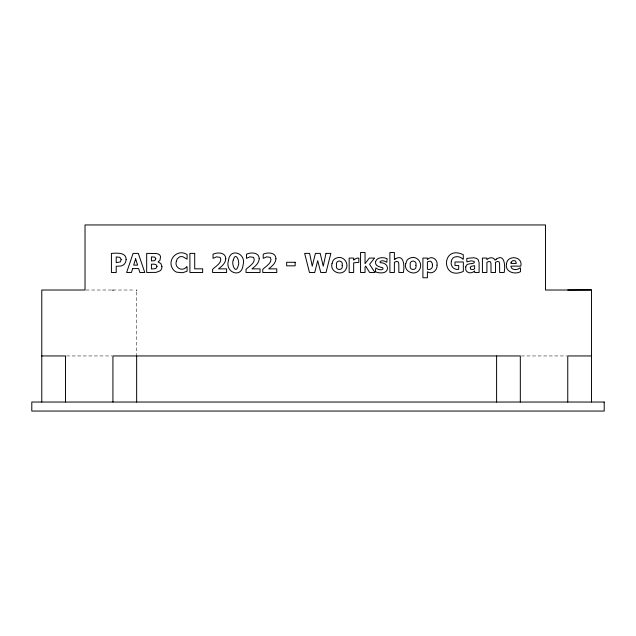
<?xml version="1.0" encoding="UTF-8"?>
<svg xmlns="http://www.w3.org/2000/svg" width="636" height="636" viewBox="0 0 636 636"><rect width="100%" height="100%" fill="white"/><g stroke="black" fill="none" stroke-linecap="round" stroke-linejoin="round"><path stroke-width="0.48" stroke-dasharray="3.18 2.39" d="M86.019 290.016L111.833 290.016M112.818 290.016L134.665 290.016M66.486 355.945L111.944 355.945M521.305 355.945L566.771 355.945M136.653 291.98L136.653 354.968"/><path stroke-width="0.95" d="M591.472 290.016L545.489 290.016L545.489 224.945L85.025 224.945L85.025 290.016L41.777 290.016L41.777 402.039M41.777 355.945L65.5 355.945L65.5 402.039M591.472 355.945L567.757 355.945L567.757 402.039M591.472 402.039L591.472 289.857L567.757 290.016M520.32 402.039L520.32 355.945L112.93 355.945L112.93 402.039M496.605 355.945L496.605 402.039M136.653 290.016L136.653 290.644M136.653 355.945L136.653 402.039M112.93 290.016L112.93 290.644M228.475 260.577C224.516 272.534 241.799 278.854 242.992 265.244C246.895 253.335 229.755 247.046 228.475 260.577M233.333 259.917C231.083 263.932 235.845 274.983 238.142 265.92C240.392 261.905 235.638 250.918 233.333 259.917M437.027 265.077C437.679 270.157 432.059 274.99 427.4 271.755L427.4 277.757L422.916 277.757L422.916 258.073L427.4 258.073L427.4 259.575C431.518 254.917 438.14 259.591 437.027 265.077M176.323 261.38C174.2 267.843 182.651 272.2 186.65 266.715L187.087 266.715L187.087 271.206L182.763 272.709L176.752 272.2A8.117 8.117 0 0 1 172.682 268.821C166.688 259.536 177.881 248.326 187.087 254.599L187.087 259.154L183.065 256.872A5.35 5.35 0 0 0 179.487 256.912L177.19 258.908L176.323 261.38M332.032 263.582C329.535 271.651 341.405 276.533 345.69 269.759C349.697 263.527 343.353 254.893 336.213 258.137A6.217 6.217 0 0 0 333.01 260.768L332.032 263.582M405.776 263.582C403.28 271.651 415.149 276.533 419.434 269.759C423.441 263.527 417.097 254.893 409.958 258.137A6.217 6.217 0 0 0 406.754 260.768L405.776 263.582M451.337 261.364C450.081 265.928 454.032 270.364 458.699 269.306L458.699 265.562L454.994 265.562L454.994 261.984L463.342 261.984L463.342 271.381C440.812 281.637 441.034 244.121 463.27 254.702L463.27 259.178L462.833 259.178C459.653 255.402 451.981 255.624 451.337 261.364M506.542 263.686C504.587 271.723 514.611 274.998 520.494 271.667L520.494 267.963L520.017 267.963C517.426 270.228 511.161 270.602 510.915 266.126L520.749 266.126C523.42 256.475 507.544 254.44 506.542 263.686M126.127 259.409L125.697 261.945L124.481 263.964A7.131 7.131 0 0 1 120.594 266.063L116.221 266.23L116.221 272.478L111.427 272.478L111.427 253.382C116.197 253.192 126.182 251.896 126.127 259.409M342.176 265.307C343.639 270.872 335.061 270.856 336.508 265.307C335.061 259.631 343.631 259.671 342.176 265.307M415.92 265.307C417.383 270.872 408.805 270.856 410.26 265.307C408.805 259.631 417.375 259.671 415.92 265.307M161.941 266.627L161.806 267.963A5.096 5.096 0 0 1 159.946 270.912L156.122 272.383L146.67 272.478L146.67 253.382L156.599 253.541L158.626 254.217A3.673 3.673 0 0 1 160.542 256.682L159.97 260.307L158.038 262.008L160.876 263.527L161.941 266.627M432.44 265.164C432.989 268.138 430.119 270.451 427.4 269.179L427.4 261.937L429.769 261.165L430.962 261.404L432.281 263.352L432.44 265.164M465.783 266.897L465.703 269.274A4.269 4.269 0 0 0 466.888 271.58C469.026 273.695 472.691 272.979 474.639 270.952L474.639 272.478L479.107 272.478L479.107 262.676L478.145 259.599L476.428 258.359L473.717 257.739L466.832 258.383L466.832 261.857L471.149 260.832L473.788 261.285L474.448 261.929C474.488 264.966 466.14 262.072 465.783 266.897M157.005 266.54L155.741 268.599L151.44 268.972L151.44 264.194C153.363 264.194 157.028 263.654 157.005 266.54M375.59 261.499C374.54 266.007 379.66 266.969 382.856 267.804L383.007 269.115C380.781 270.61 377.728 269.402 375.789 267.923L375.415 271.715A12.648 12.648 0 0 0 380.765 272.876C390.178 273.472 389.343 262.493 380.376 262.74A0.954 0.954 0 0 1 380.209 261.476C382.164 259.973 384.963 261.07 386.768 262.342L387.125 258.701C383.421 257.063 377.196 256.96 375.59 261.499M225.78 258.78C225.645 263.28 221.718 266.269 218.53 268.869L226.615 268.869L226.615 272.478L212.591 272.478L212.591 269.362C215.485 266.333 222.998 262.509 220.143 257.373L216.542 256.841L213.052 258.367L213.052 254.201C217.409 252.071 225.883 252.269 225.78 258.78M259.226 258.78C259.091 263.28 255.163 266.269 251.967 268.869L260.06 268.869L260.06 272.478L246.029 272.478L246.029 269.362C248.93 266.333 256.443 262.509 253.581 257.373L249.988 256.841L246.49 258.367L246.49 254.201C250.846 252.071 259.329 252.269 259.226 258.78M275.945 258.78C275.809 263.28 271.882 266.269 268.686 268.869L276.779 268.869L276.779 272.478L262.755 272.478L262.755 269.362C265.649 266.333 273.162 262.509 270.308 257.373L266.707 256.841L263.217 258.367L263.217 254.201C267.565 252.071 276.048 252.269 275.945 258.78M121.198 259.52L120.363 261.897L116.221 262.668L116.221 256.944L119.894 257.334L121.198 259.52M470.25 267.351L470.712 269.362L473.526 269.473L474.639 268.718L474.639 265.713L471.411 266.245L470.25 267.351M155.796 258.78L154.786 260.625L151.44 260.919L151.44 256.88L154.818 257.127L155.796 258.78M511.145 262.215L510.907 263.423L516.329 263.423L515.669 261.253L514.882 260.696L512.6 260.704L511.145 262.215M326.006 253.382L323.239 266.19L320.202 253.382L315.44 253.382L312.236 266.19L309.605 253.382L304.636 253.382L309.47 272.478L314.725 272.478L317.698 260.665L320.767 272.478L326.022 272.478L330.855 253.382L326.006 253.382M132.638 268.575L131.445 272.478L126.636 272.478L133.083 253.382L138.314 253.382L144.769 272.478L139.833 272.478L138.64 268.575L132.638 268.575M135.635 258.82L133.687 265.117L137.591 265.117L135.635 258.82M365.732 266.206L365.04 267.144L365.04 272.478L360.556 272.478L360.556 252.524L365.04 252.524L365.04 263.702L369.301 258.073L374.596 258.073L369.556 264.282L374.97 272.478L369.635 272.478L365.732 266.206M496.287 259.114L495.031 260.18C493.679 256.793 488.989 257.206 486.914 259.663L486.914 258.073L482.422 258.073L482.422 272.478L486.914 272.478L486.914 262.27L489.012 261.412L490.491 261.897L490.968 263.495L491.016 272.478L495.531 272.478L495.531 262.27L497.63 261.412L499.117 261.897L499.594 263.487L499.634 272.478L504.149 272.478C505.294 267.764 505.199 252.85 496.287 259.114M354.506 259.424L353.656 260.14L353.656 258.073L349.164 258.073L349.164 272.478L353.656 272.478L353.656 262.835L358.839 262.318L358.839 258.073L356.637 258.232L354.506 259.424M395.473 258.828L394.384 259.663L394.384 252.524L389.892 252.524L389.892 272.478L394.384 272.478L394.384 262.27L396.705 261.412L398.255 261.897L398.796 263.598L398.867 272.478L403.383 272.478C404.464 267.581 404.512 253.311 395.473 258.828M194.703 253.382L189.902 253.382L189.902 272.478L202.653 272.478L202.653 268.829L194.703 268.829L194.703 253.382M295.144 262.27L286.645 262.27L286.645 265.832L295.144 265.832L295.144 262.27M604.2 402.039L31.8 402.039L31.8 411.055L604.2 411.055L604.2 402.039"/></g></svg>
